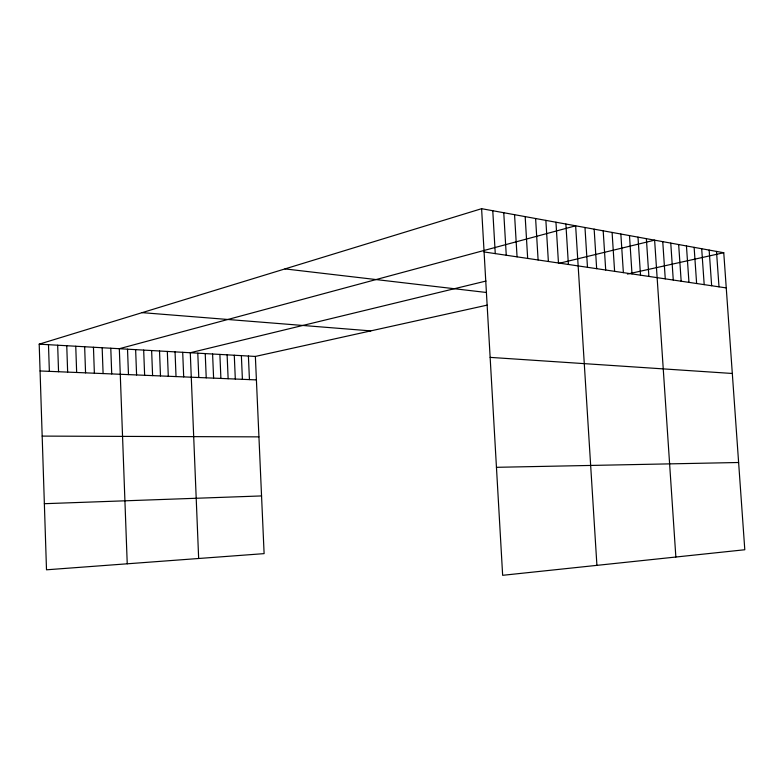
<?xml version="1.0" encoding="UTF-8"?>
<svg xmlns="http://www.w3.org/2000/svg" width="784" height="784" viewBox="0 0 784 784"><rect width="100%" height="100%" fill="white"/><g stroke="black" fill="none" stroke-linecap="round" stroke-linejoin="round"><path stroke-width="1.18" d="M487.119 305.133L255.368 356.436L264.11 553.631L46.501 569.801L39.2 344.166L481.601 208.691L723.759 252.742L744.8 549.751L502.652 575.309L481.601 208.691M486.021 281.044L190.277 352.741L198.656 558.492M558.571 263.453L654.62 240.169L675.857 557.032M627.425 274.067L723.759 252.742M44.355 503.7L261.552 495.929M496.448 467.313L738.616 462.501M42.169 436.1L258.936 436.864M40.062 370.969L256.407 379.897M39.2 344.166L255.368 356.436M490.137 357.377L732.305 373.478M142.139 312.64L370.773 330.887M284.974 268.902L486.354 292.471M484.081 251.948L726.249 287.914M716.498 251.419L718.997 286.836M709.148 250.086L711.647 285.739M701.69 248.724L704.189 284.631M694.124 247.352L696.623 283.514M686.451 245.96L688.95 282.367M678.66 244.539L681.169 281.221M670.761 243.109L673.27 280.045M662.754 241.648L665.263 278.849M646.369 238.669L648.878 276.419M637.99 237.14L640.508 275.174M629.483 235.592L632.002 273.92M620.85 234.024L623.368 272.636M612.088 232.427L614.607 271.333M603.19 230.81L605.709 270.01M594.154 229.163L596.663 268.667M584.972 227.497L587.481 267.305M596.918 565.362L575.642 225.802L119.325 348.713L127.233 563.804M565.881 224.028L568.39 264.473M555.954 222.215L558.463 262.993M545.87 220.382L548.379 261.493M535.609 218.52L538.108 259.974M525.172 216.619L527.671 258.426M514.559 214.689L517.058 256.848M503.759 212.729L506.258 255.241M492.773 210.729L495.263 253.614M248.401 356.034L249.439 379.613M241.374 355.642L242.403 379.319M234.279 355.24L235.308 379.025M227.115 354.829L228.134 378.731M219.883 354.417L220.902 378.427M212.591 354.005L213.601 378.133M205.222 353.584L206.231 377.829M197.784 353.163L198.783 377.516M182.701 352.31L183.691 376.898M175.048 351.869L176.028 376.585M167.315 351.438L168.295 376.261M159.515 350.987L160.485 375.938M151.635 350.546L152.596 375.614M143.678 350.095L144.638 375.281M135.632 349.635L136.592 374.958M127.518 349.174L128.468 374.615M110.789 348.223L111.72 373.929M102.165 347.733L103.096 373.576M93.453 347.243L94.374 373.213M84.652 346.744L85.564 372.851M75.754 346.234L76.656 372.478M66.758 345.724L67.649 372.106M57.673 345.215L58.555 371.734M48.49 344.686L49.363 371.351"/></g></svg>
